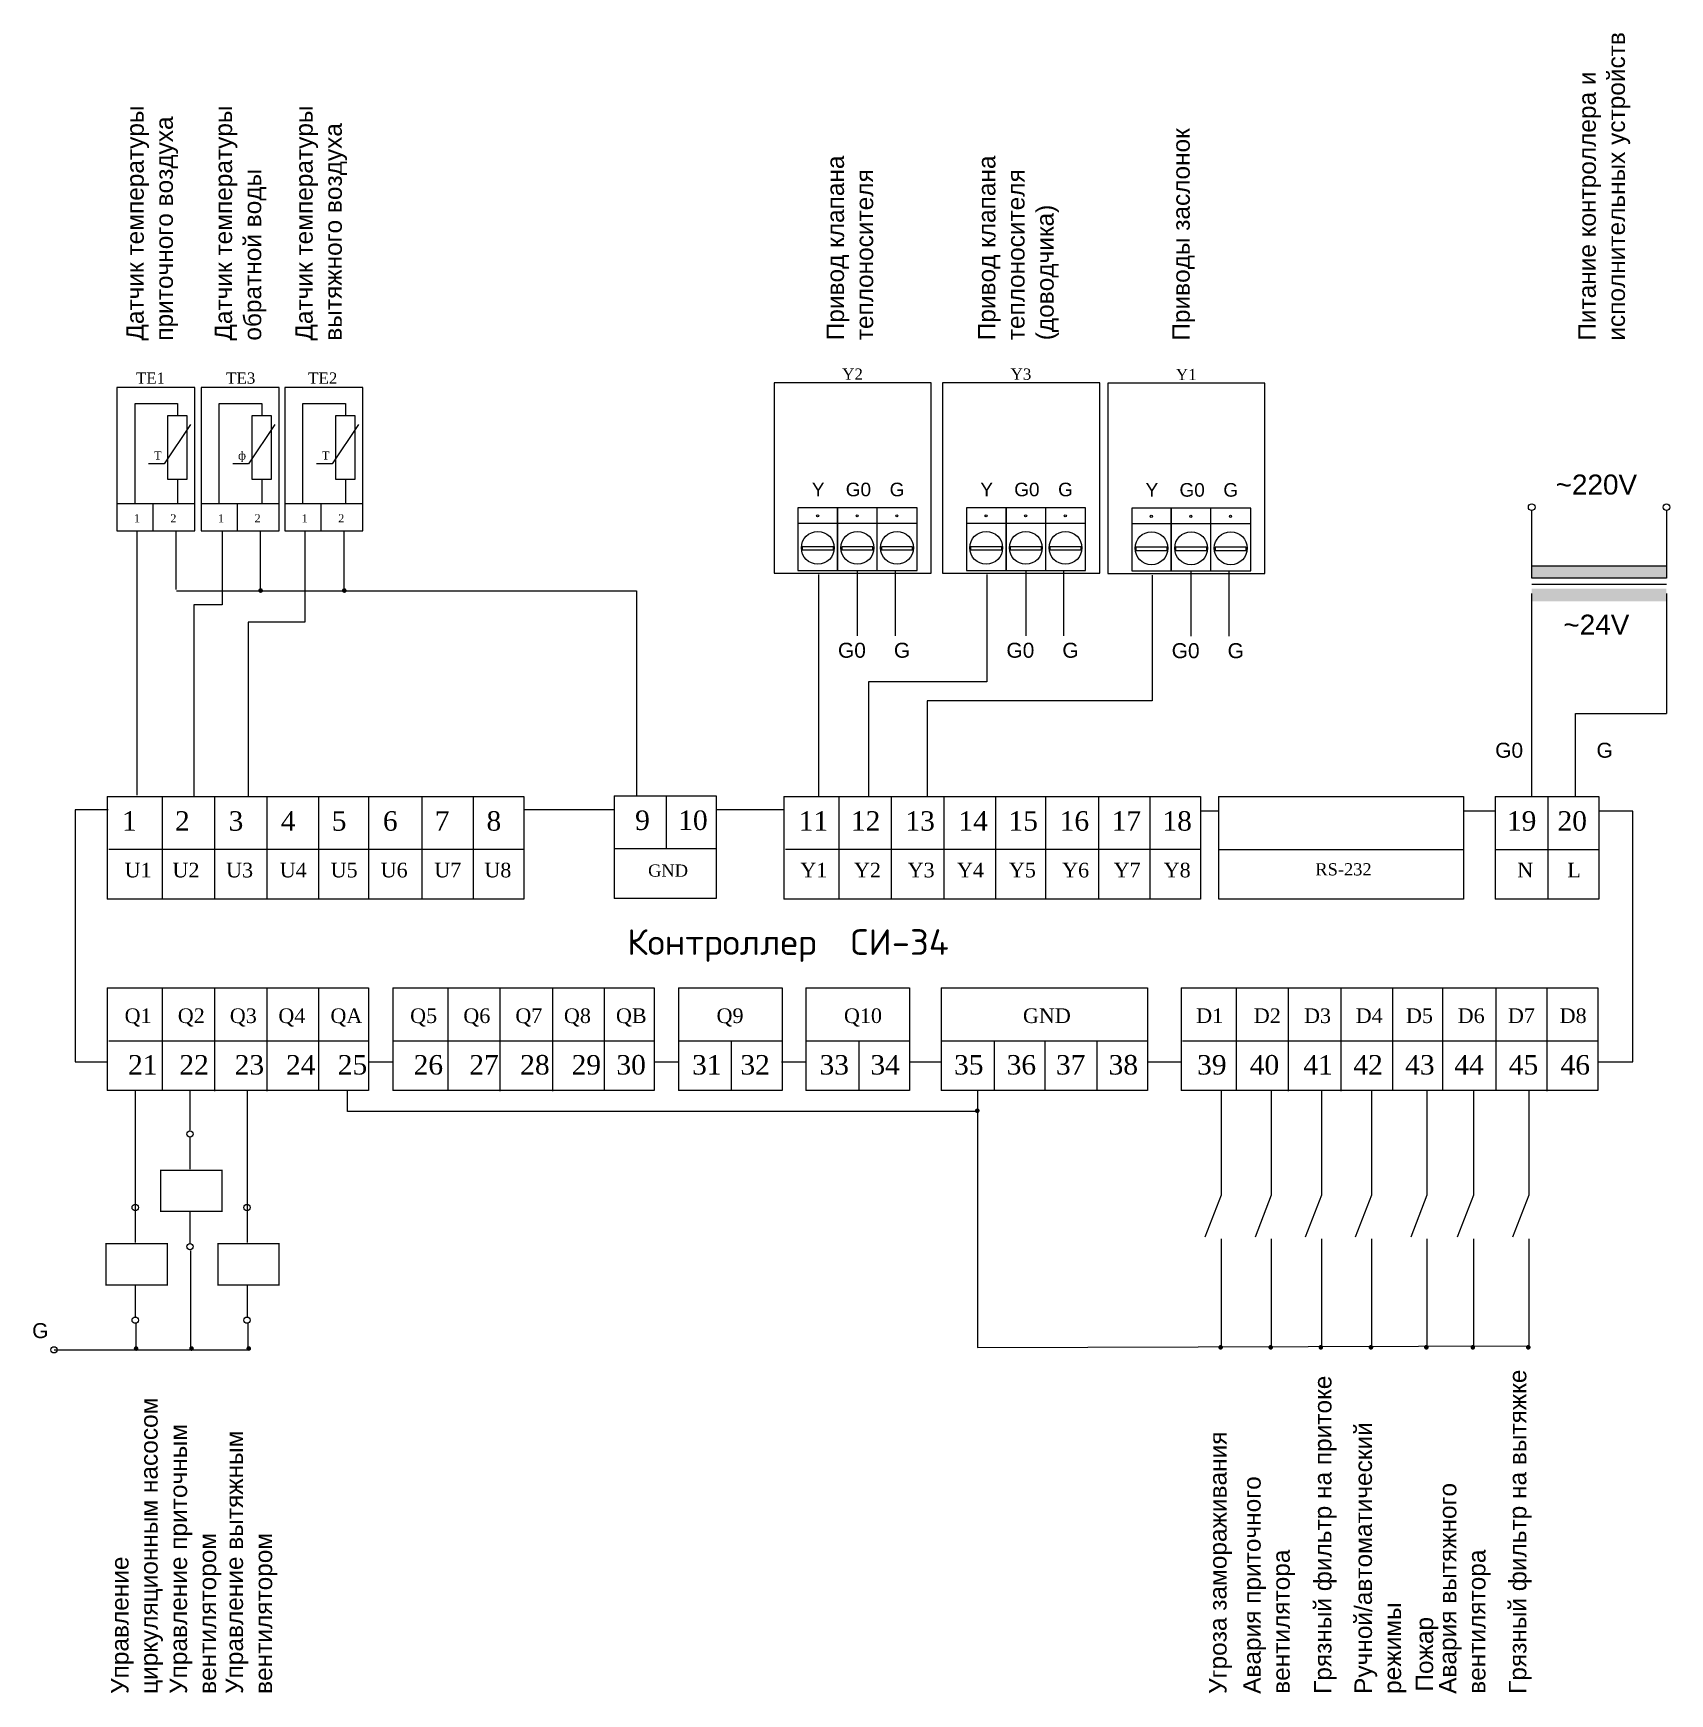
# Model space of a CAD drawing. Header units: millimetres. Extents: x -1101 to -445, y 76 to 741.
import ezdxf

# ---------------------------------------------------------------- set-up
doc = ezdxf.new("R2010")
doc.units = ezdxf.units.MM
doc.linetypes.add('DASHED2', pattern=[9.525, 6.35, -3.175])
doc.styles.add('ROMANT', font='romant', dxfattribs={"height": 2})
doc.styles.add('STYLE3', font='TIMES.TTF')

msp = doc.modelspace()

# ---------------------------------------------------------------- hatches: boundary and pattern name
for points in [[(-500.61, 527.44), (-446.63, 527.44), (-446.63, 522.47), (-500.61, 522.47)], [(-1008.79, 517.56, -1), (-1010.67, 517.56, -1)], [(-975.28, 517.56, -1), (-977.16, 517.56, -1)], [(-500.61, 518.27), (-446.63, 518.27), (-446.63, 513.3), (-500.61, 513.3)], [(-721.73, 309.23, -1), (-723.61, 309.23, -1)], [(-1058.67, 214, -1), (-1060.55, 214, -1)], [(-1036.47, 214, -1), (-1038.35, 214, -1)], [(-1013.56, 214.03, -1), (-1015.44, 214.03, -1)], [(-624.27, 214.51, -1), (-626.15, 214.51, -1)], [(-604.2, 214.51, -1), (-606.08, 214.51, -1)], [(-584.13, 214.51, -1), (-586.01, 214.51, -1)], [(-564.06, 214.51, -1), (-565.94, 214.51, -1)], [(-541.84, 214.51, -1), (-543.72, 214.51, -1)], [(-523.25, 214.51, -1), (-525.12, 214.51, -1)], [(-501.03, 214.51, -1), (-502.91, 214.51, -1)]]:
    msp.add_hatch(color=7).paths.add_polyline_path(points)

# ---------------------------------------------------------------- linework, layer by layer
at = {"linetype": 'Continuous'}
for p, q in [((-1060.03, 592.44), (-1042.96, 592.44)), ((-1060.03, 552.37), (-1060.03, 592.44)), ((-1042.96, 592.44), (-1042.96, 587.57)), ((-1026.3, 592.44), (-1009.23, 592.44)), ((-1026.3, 552.37), (-1026.3, 592.44)), ((-1009.23, 592.44), (-1009.23, 587.57)), ((-992.79, 552.37), (-992.79, 592.44)), ((-992.79, 592.44), (-975.72, 592.44)), ((-975.72, 592.44), (-975.72, 587.57)), ((-1037.81, 584.05), (-1048.38, 568.35)), ((-1004.08, 584.05), (-1014.65, 568.35)), ((-970.57, 584.05), (-981.14, 568.35)), ((-1048.38, 568.35), (-1054.61, 568.35)), ((-1014.65, 568.35), (-1020.88, 568.35)), ((-981.14, 568.35), (-987.37, 568.35)), ((-1042.96, 562.12), (-1042.96, 552.37)), ((-1009.23, 562.12), (-1009.23, 552.37)), ((-975.72, 562.12), (-975.72, 552.37)), ((-1067.34, 552.37), (-1036.19, 552.37)), ((-1052.71, 541.54), (-1052.71, 552.37)), ((-1033.62, 552.37), (-1002.46, 552.37)), ((-1018.99, 541.54), (-1018.99, 552.37)), ((-1000.1, 552.37), (-968.94, 552.37)), ((-985.47, 541.54), (-985.47, 552.37)), ((-1059.22, 435.56), (-1059.22, 541.54)), ((-1043.5, 517.99), (-1043.5, 541.54)), ((-1009.77, 517.99), (-1009.77, 541.54)), ((-976.26, 517.99), (-976.26, 541.54)), ((-1071.18, 435.07), (-904.31, 435.07)), ((-1071.18, 435.07), (-1071.18, 393.96)), ((-1049.14, 435.07), (-1049.14, 393.96)), ((-1028.24, 435.23), (-1028.24, 393.79)), ((-1007.2, 435.23), (-1007.2, 393.79)), ((-986.49, 435.24), (-986.49, 393.86)), ((-966.47, 435.23), (-966.47, 394.16)), ((-945.18, 435.23), (-945.18, 394.16)), ((-924.63, 434.86), (-924.63, 393.79)), ((-904.31, 435.07), (-904.31, 393.96)), ((-868.16, 435.36), (-827.23, 435.36)), ((-868.16, 435.36), (-868.16, 394.25)), ((-847.25, 435.52), (-847.25, 414.31)), ((-827.23, 435.36), (-827.23, 394.25)), ((-800.1, 435.07), (-633.23, 435.07)), ((-800.1, 435.07), (-800.1, 393.96)), ((-778.07, 435.07), (-778.07, 393.96)), ((-757.16, 435.23), (-757.16, 393.79)), ((-736.12, 435.23), (-736.12, 393.79)), ((-715.41, 435.24), (-715.41, 393.86)), ((-695.39, 435.23), (-695.39, 394.16)), ((-674.1, 435.23), (-674.1, 394.16)), ((-653.55, 434.86), (-653.55, 393.79)), ((-633.23, 435.07), (-633.23, 393.96)), ((-626.09, 435.07), (-527.9, 435.07)), ((-626.09, 435.07), (-626.09, 393.96)), ((-527.9, 435.07), (-527.9, 393.96)), ((-515.24, 435.07), (-473.78, 435.07)), ((-515.24, 435.07), (-515.24, 393.96)), ((-494.09, 435.07), (-494.09, 393.96)), ((-473.78, 435.07), (-473.78, 393.96)), ((-1084.08, 429.74), (-1084.08, 328.85)), ((-1070.81, 429.74), (-1084.08, 429.74)), ((-868.16, 429.74), (-904.29, 429.74)), ((-800.28, 429.74), (-826.88, 429.74)), ((-626.07, 429.18), (-633.07, 429.18)), ((-515.26, 429.18), (-527.89, 429.18)), ((-460.14, 429.18), (-473.65, 429.18)), ((-460.14, 328.85), (-460.14, 429.18)), ((-1070.55, 413.95), (-904.31, 413.95)), ((-868.16, 414.24), (-827.22, 414.27)), ((-799.48, 413.95), (-633.23, 413.95)), ((-626.09, 413.9), (-527.9, 413.9)), ((-515.31, 413.9), (-473.78, 413.9)), ((-1028.41, 393.96), (-1071.21, 393.96)), ((-904.31, 393.96), (-1027.89, 393.96)), ((-827.23, 394.25), (-868.16, 394.25)), ((-757.34, 393.96), (-800.14, 393.96)), ((-633.23, 393.96), (-756.81, 393.96)), ((-527.88, 393.96), (-625.95, 393.96)), ((-473.78, 393.96), (-515.24, 393.96)), ((-1071.18, 358.42), (-966.47, 358.42)), ((-1071.18, 358.42), (-1071.18, 317.31)), ((-1049.14, 358.42), (-1049.14, 317.31)), ((-1028.24, 358.58), (-1028.24, 317.14)), ((-1007.2, 358.58), (-1007.2, 317.14)), ((-986.49, 358.59), (-986.49, 317.21)), ((-966.47, 358.42), (-966.47, 317.31)), ((-956.8, 358.42), (-852.09, 358.42)), ((-956.8, 358.42), (-956.8, 317.31)), ((-934.77, 358.42), (-934.77, 317.31)), ((-913.86, 358.58), (-913.86, 317.14)), ((-892.82, 358.58), (-892.82, 317.14)), ((-872.11, 358.59), (-872.11, 317.21)), ((-852.09, 358.42), (-852.09, 317.31)), ((-842.35, 358.42), (-800.88, 358.42)), ((-842.35, 358.42), (-842.35, 317.31)), ((-800.88, 358.42), (-800.88, 317.31)), ((-791.3, 358.42), (-749.84, 358.42)), ((-791.3, 358.42), (-791.3, 317.31)), ((-749.84, 358.42), (-749.84, 317.31)), ((-737.08, 358.42), (-654.44, 358.42)), ((-737.08, 358.42), (-737.08, 317.31)), ((-654.44, 358.42), (-654.44, 317.31)), ((-641.04, 358.42), (-474.16, 358.42)), ((-641.04, 358.42), (-641.04, 317.31)), ((-619, 358.42), (-619, 317.31)), ((-598.09, 358.58), (-598.09, 317.14)), ((-577.05, 358.58), (-577.05, 317.14)), ((-556.34, 358.59), (-556.34, 317.21)), ((-536.33, 358.58), (-536.33, 317.51)), ((-515.03, 358.58), (-515.03, 317.51)), ((-494.48, 358.2), (-494.48, 317.14)), ((-474.16, 358.42), (-474.16, 317.31)), ((-1070.55, 337.3), (-966.47, 337.3)), ((-956.8, 337.3), (-852.09, 337.3)), ((-842.41, 337.24), (-800.88, 337.24)), ((-821.19, 337.28), (-821.19, 317.31)), ((-791.37, 337.24), (-749.84, 337.24)), ((-770.15, 337.28), (-770.15, 317.31)), ((-737.15, 337.24), (-654.44, 337.24)), ((-715.93, 337.28), (-715.93, 317.31)), ((-695.62, 337.2), (-695.62, 317.31)), ((-674.75, 337.28), (-674.75, 317.31)), ((-640.41, 337.3), (-474.16, 337.3)), ((-1084.08, 328.85), (-1071.4, 328.85)), ((-966.47, 328.85), (-956.8, 328.85)), ((-852.09, 328.85), (-842.43, 328.85)), ((-801.05, 328.85), (-791.38, 328.85)), ((-749.86, 328.85), (-737.06, 328.85)), ((-654.44, 328.85), (-640.95, 328.85)), ((-473.79, 328.85), (-460.14, 328.85)), ((-966.47, 317.31), (-1071.18, 317.31)), ((-852.09, 317.31), (-956.8, 317.31)), ((-800.88, 317.31), (-842.35, 317.31)), ((-749.84, 317.31), (-791.3, 317.31)), ((-654.44, 317.31), (-737.08, 317.31)), ((-598.27, 317.31), (-641.07, 317.31)), ((-474.16, 317.31), (-597.74, 317.31))]:
    msp.add_line(p, q, dxfattribs=at)
at = {"color": 7}
for p, q in [((-500.61, 524.5), (-500.61, 549.6)), ((-446.63, 549.6), (-446.63, 524.5)), ((-770.74, 525.5), (-770.74, 499.47)), ((-755.61, 525.5), (-755.61, 499.47)), ((-703.27, 525.5), (-703.27, 499.47)), ((-688.14, 525.5), (-688.14, 499.47)), ((-637.08, 525.34), (-637.08, 499.3)), ((-621.95, 525.34), (-621.95, 499.3)), ((-500.61, 520.17), (-446.63, 520.17)), ((-1043.4, 517.41), (-859.21, 517.41)), ((-859.21, 517.41), (-859.21, 435.12)), ((-500.61, 435.4), (-500.61, 516.44)), ((-446.63, 516.44), (-446.63, 468.31)), ((-483.1, 435.4), (-483.1, 468.31)), ((-483.1, 468.31), (-446.63, 468.31)), ((-1059.95, 317.35), (-1059.95, 261.87)), ((-1038.05, 317.35), (-1038.05, 301.49)), ((-1015.14, 317.35), (-1015.14, 261.87)), ((-975.01, 317.22), (-975.01, 308.93)), ((-722.63, 317.04), (-722.63, 214.48)), ((-624.99, 317.08), (-624.99, 275.5)), ((-604.92, 317.08), (-604.92, 275.5)), ((-584.85, 317.08), (-584.85, 275.5)), ((-564.78, 317.08), (-564.78, 275.5)), ((-542.56, 317.08), (-542.56, 275.5)), ((-523.97, 317.08), (-523.97, 275.5)), ((-501.75, 317.08), (-501.75, 275.5)), ((-624.99, 275.5), (-631.48, 258.63)), ((-604.92, 275.5), (-611.41, 258.63)), ((-584.85, 275.5), (-591.35, 258.63)), ((-564.78, 275.5), (-571.28, 258.63)), ((-542.56, 275.5), (-549.06, 258.63)), ((-523.97, 275.5), (-530.46, 258.63)), ((-501.75, 275.5), (-508.25, 258.63)), ((-1037.81, 253.28), (-1037.81, 214)), ((-624.99, 257.98), (-624.99, 215.13)), ((-604.92, 257.98), (-604.92, 215.13)), ((-584.85, 257.98), (-584.85, 215.13)), ((-564.78, 257.98), (-564.78, 215.13)), ((-542.56, 257.98), (-542.56, 215.13)), ((-523.97, 257.98), (-523.97, 215.13)), ((-501.75, 257.98), (-501.75, 215.13)), ((-1059.7, 224.43), (-1059.7, 214.03)), ((-1014.9, 224.43), (-1014.9, 214.03))]:
    msp.add_line(p, q, dxfattribs=at)
for p, q in [((-1025.2, 541.5), (-1025.2, 511.88)), ((-992.08, 541.5), (-992.08, 504.91)), ((-786.3, 523.95), (-786.3, 500.15)), ((-718.82, 523.95), (-718.82, 481.05)), ((-652.63, 523.78), (-652.63, 499.98)), ((-1025.2, 511.88), (-1036.53, 511.88)), ((-1036.53, 511.88), (-1036.53, 435.21)), ((-992.08, 504.91), (-1014.74, 504.91)), ((-1014.74, 504.91), (-1014.74, 435.21)), ((-786.3, 500.15), (-786.3, 435)), ((-652.63, 499.98), (-652.63, 473.39)), ((-718.82, 481.05), (-766.28, 481.05)), ((-766.28, 481.05), (-766.28, 435)), ((-652.63, 473.39), (-742.76, 473.39)), ((-742.76, 473.39), (-742.76, 435)), ((-722.96, 308.93), (-974.98, 308.93)), ((-1092.49, 213.51), (-1014.9, 213.54)), ((-722.63, 214.48), (-501.75, 215.13))]:
    msp.add_line(p, q)
at = {"linetype": 'Continuous'}
for points in [[(-1067.32, 541.42), (-1036.05, 541.42), (-1036.05, 598.87), (-1067.32, 598.87)], [(-1033.59, 541.42), (-1002.32, 541.42), (-1002.32, 598.87), (-1033.59, 598.87)], [(-1000.08, 541.42), (-968.81, 541.42), (-968.81, 598.87), (-1000.08, 598.87)], [(-1047.02, 562.12), (-1039.17, 562.12), (-1039.17, 587.57), (-1047.02, 587.57)], [(-1013.3, 562.12), (-1005.44, 562.12), (-1005.44, 587.57), (-1013.3, 587.57)], [(-979.78, 562.12), (-971.92, 562.12), (-971.92, 587.57), (-979.78, 587.57)]]:
    msp.add_lwpolyline(points, close=True, dxfattribs=at)
at = {"color": 7}
for points in [[(-804.07, 524.58), (-741.1, 524.58), (-741.1, 600.75), (-804.07, 600.75)], [(-736.6, 524.58), (-673.62, 524.58), (-673.62, 600.75), (-736.6, 600.75)], [(-670.41, 524.41), (-607.43, 524.41), (-607.43, 600.58), (-670.41, 600.58)], [(-500.61, 527.44), (-446.63, 527.44), (-446.63, 522.47), (-500.61, 522.47)]]:
    msp.add_lwpolyline(points, close=True, dxfattribs=at)
for points in [[(-778.63, 550.69), (-794.5, 550.69), (-794.5, 525.58), (-778.63, 525.58)], [(-746.78, 550.69), (-778.63, 550.69), (-778.63, 525.58), (-746.78, 525.58)], [(-711.15, 550.69), (-727.02, 550.69), (-727.02, 525.58), (-711.15, 525.58)], [(-679.31, 550.69), (-711.15, 550.69), (-711.15, 525.58), (-679.31, 525.58)], [(-644.96, 550.52), (-660.83, 550.52), (-660.83, 525.41), (-644.96, 525.41)], [(-613.11, 550.52), (-644.96, 550.52), (-644.96, 525.41), (-613.11, 525.41)], [(-778.63, 544.41), (-794.5, 544.41), (-794.5, 525.58), (-778.63, 525.58)], [(-711.15, 544.41), (-727.02, 544.41), (-727.02, 525.58), (-711.15, 525.58)], [(-644.96, 544.24), (-660.83, 544.24), (-660.83, 525.41), (-644.96, 525.41)], [(-780.31, 535.1), (-792.82, 535.1), (-792.82, 533.83), (-780.31, 533.83)], [(-764.45, 535.1), (-776.95, 535.1), (-776.95, 533.83), (-764.45, 533.83)], [(-748.58, 535.1), (-761.08, 535.1), (-761.08, 533.83), (-748.58, 533.83)], [(-712.84, 535.1), (-725.34, 535.1), (-725.34, 533.83), (-712.84, 533.83)], [(-696.97, 535.1), (-709.47, 535.1), (-709.47, 533.83), (-696.97, 533.83)], [(-681.1, 535.1), (-693.6, 535.1), (-693.6, 533.83), (-681.1, 533.83)], [(-646.65, 534.93), (-659.15, 534.93), (-659.15, 533.66), (-646.65, 533.66)], [(-630.78, 534.93), (-643.28, 534.93), (-643.28, 533.66), (-630.78, 533.66)], [(-614.91, 534.93), (-627.41, 534.93), (-627.41, 533.66), (-614.91, 533.66)]]:
    msp.add_lwpolyline(points, close=True)
for points in [[(-746.78, 544.41), (-778.63, 544.41), (-778.63, 525.58), (-762.76, 525.58), (-762.76, 550.68), (-762.76, 550.68)], [(-679.31, 544.41), (-711.15, 544.41), (-711.15, 525.58), (-695.28, 525.58), (-695.28, 550.68), (-695.28, 550.68)], [(-613.11, 544.24), (-644.96, 544.24), (-644.96, 525.41), (-629.09, 525.41), (-629.09, 550.51), (-629.09, 550.51)]]:
    msp.add_lwpolyline(points)
at = {"color": 7, "const_width": 0.526}
for points in [[(-1038.02, 285.81), (-1038.02, 298.64)], [(-1049.77, 268.93), (-1025.25, 268.93), (-1025.25, 285.4), (-1049.77, 285.4), (-1049.77, 268.93)], [(-1059.92, 256.39), (-1059.92, 269.22)], [(-1038.02, 268.91), (-1038.02, 256.08)], [(-1015.11, 256.39), (-1015.11, 269.22)], [(-1071.67, 239.52), (-1047.14, 239.52), (-1047.14, 255.99), (-1071.67, 255.99), (-1071.67, 239.52)], [(-1026.86, 239.52), (-1002.33, 239.52), (-1002.33, 255.99), (-1026.86, 255.99), (-1026.86, 239.52)], [(-1059.92, 239.5), (-1059.92, 226.67)], [(-1015.11, 239.5), (-1015.11, 226.67)]]:
    msp.add_lwpolyline(points, dxfattribs=at)
for centre, radius in [((-500.61, 550.94), 1.34), ((-446.63, 550.94), 1.34), ((-786.63, 547.47), 0.428), ((-770.79, 547.47), 0.428), ((-754.89, 547.47), 0.428), ((-719.15, 547.47), 0.428), ((-703.31, 547.47), 0.428), ((-687.42, 547.47), 0.428), ((-652.96, 547.3), 0.428), ((-637.12, 547.3), 0.428), ((-621.22, 547.3), 0.428), ((-786.56, 534.67), 6.58), ((-770.7, 534.67), 6.58), ((-754.83, 534.67), 6.58), ((-719.09, 534.67), 6.58), ((-703.22, 534.67), 6.58), ((-687.35, 534.67), 6.58), ((-652.9, 534.5), 6.58), ((-637.03, 534.5), 6.58), ((-621.16, 534.5), 6.58)]:
    msp.add_circle(centre, radius)
at = {"color": 7}
for centre in [(-1038.06, 299.91), (-1059.96, 270.49), (-1015.15, 270.49), (-1038.06, 254.81), (-1059.96, 225.39), (-1015.15, 225.39), (-1092.49, 213.51)]:
    msp.add_circle(centre, 1.26, dxfattribs=at)

# ---------------------------------------------------------------- texts
at = {"linetype": 'Continuous', "style": 'STYLE3'}
for s, height, p in [('1', 7.81, (-1065.26, 421.39)), ('2', 7.81, (-1044.03, 421.39)), ('3', 7.81, (-1022.55, 421.39)), ('4', 7.81, (-1001.63, 421.39)), ('5', 7.81, (-981.25, 421.39)), ('6', 7.81, (-960.75, 421.39)), ('7', 7.81, (-939.95, 421.39)), ('8', 7.81, (-919.26, 421.39)), ('9', 7.81, (-859.73, 421.68)), ('10', 7.81, (-842.46, 421.68)), ('11', 7.81, (-794.18, 421.39)), ('12', 7.81, (-773.3, 421.39)), ('13', 7.81, (-751.47, 421.39)), ('14', 7.81, (-730.21, 421.39)), ('15', 7.81, (-710.17, 421.39)), ('16', 7.81, (-689.67, 421.39)), ('17', 7.81, (-668.87, 421.39)), ('18', 7.81, (-648.52, 421.39)), ('19', 7.81, (-510.52, 421.39)), ('20', 7.81, (-490.26, 421.39)), ('U1', 5.857, (-1064.22, 402.69)), ('U2', 5.857, (-1045.05, 402.69)), ('U3', 5.857, (-1023.56, 402.69)), ('U4', 5.857, (-1002.06, 402.69)), ('U5', 5.857, (-981.7, 402.69)), ('U6', 5.857, (-961.66, 402.69)), ('U7', 5.857, (-940.17, 402.69)), ('U8', 5.857, (-920.13, 402.69)), ('GND', 4.881, (-854.52, 402.98)), ('Y1', 5.857, (-793.57, 402.69)), ('Y2', 5.857, (-772.08, 402.69)), ('Y3', 5.857, (-750.58, 402.69)), ('Y4', 5.857, (-730.82, 402.69)), ('Y5', 5.857, (-710.02, 402.69)), ('Y6', 5.857, (-688.69, 402.69)), ('Y7', 5.857, (-668.06, 402.69)), ('Y8', 5.857, (-648.02, 402.69)), ('RS-232', 4.881, (-587.26, 403.49)), ('N', 5.86, (-506.39, 402.69)), ('L', 5.86, (-486.35, 402.69)), ('Q1', 5.857, (-1064.22, 344.38)), ('Q2', 5.857, (-1042.92, 344.38)), ('Q3', 5.857, (-1022.08, 344.38)), ('Q4', 5.857, (-1002.63, 344.38)), ('QA', 5.857, (-981.78, 344.38)), ('Q5', 5.857, (-949.85, 344.38)), ('Q6', 5.857, (-928.54, 344.38)), ('Q7', 5.857, (-907.7, 344.38)), ('Q8', 5.857, (-888.25, 344.38)), ('QB', 5.857, (-867.41, 344.38)), ('Q9', 5.857, (-827.12, 344.38)), ('Q10', 5.857, (-776.08, 344.38)), ('GND', 5.857, (-704.38, 344.38)), ('D1', 5.857, (-634.99, 344.38)), ('D2', 5.857, (-611.91, 344.38)), ('D3', 5.857, (-591.79, 344.38)), ('D4', 5.857, (-571.08, 344.38)), ('D5', 5.857, (-550.96, 344.38)), ('D6', 5.857, (-530.25, 344.38)), ('D7', 5.857, (-510.13, 344.38)), ('D8', 5.857, (-489.42, 344.38)), ('21', 7.81, (-1062.82, 323.74)), ('22', 7.81, (-1042.28, 323.74)), ('23', 7.81, (-1020.13, 323.74)), ('24', 7.81, (-999.56, 323.74)), ('25', 7.81, (-978.83, 323.74)), ('26', 7.81, (-948.45, 323.74)), ('27', 7.81, (-926.17, 323.74)), ('28', 7.81, (-905.76, 323.74)), ('29', 7.81, (-885.18, 323.74)), ('30', 7.81, (-867.23, 323.74)), ('31', 7.81, (-836.9, 323.74)), ('32', 7.81, (-817.56, 323.74)), ('33', 7.81, (-785.86, 323.74)), ('34', 7.81, (-765.48, 323.74)), ('35', 7.81, (-731.98, 323.74)), ('36', 7.81, (-710.91, 323.74)), ('37', 7.81, (-691.16, 323.74)), ('38', 7.81, (-670.08, 323.74)), ('39', 7.81, (-634.62, 323.74)), ('40', 7.81, (-613.54, 323.74)), ('41', 7.81, (-592.05, 323.74)), ('42', 7.81, (-572.02, 323.74)), ('43', 7.81, (-551.29, 323.74)), ('44', 7.81, (-531.61, 323.74)), ('45', 7.81, (-509.77, 323.74)), ('46', 7.81, (-489.04, 323.74))]:
    msp.add_text(s, height=height, dxfattribs=at).set_placement(p)
at = {"style": 'ROMANT'}
msp.add_text('Контроллер  СИ-34', height=10.2745, dxfattribs=at).set_placement((-862.94, 371.66))
at = {"color": 7, "char_height": 7, "width": 124.5, "attachment_point": 4, "rotation": 90}
for s, insert in [('{\\fArial|b0|i0|c204|p34;Питание контроллера и исполнительных устройств}', (-471.54, 617.62)), ('{\\fArial|b0|i0|c204|p34;Датчик температуры приточного воздуха}', (-1053.16, 617.62)), ('{\\fArial|b0|i0|c204|p34;Датчик температуры обратной воды}', (-1017.78, 617.62)), ('{\\fArial|b0|i0|c204|p34;Датчик температуры\\fArial|b0|i0|c0|p34; \\fArial|b0|i0|c204|p34;вытяжного воздуха}', (-985.49, 617.62)), ('{\\fArial|b0|i0|c204|p34;Приводы заслонок}', (-640.01, 617.63)), ('{\\fArial|b0|i0|c204|p34;Привод клапана теплоносителя}', (-773.68, 617.8)), ('{\\fArial|b0|i0|c204|p34;Привод клапана теплоносителя (доводчика)}', (-706.2, 617.8)), ('{\\fArial|b0|i0|c204|p34;Грязный фильтр на притоке }', (-583.26, 75.73)), ('{\\fArial|b0|i0|c204|p34;Грязный фильтр на вытяжке}', (-505.2, 75.73)), ('{\\fArial|b0|i0|c204|p34;Управление циркуляционным насосом }', (-1059.26, 75.73)), ('{\\fArial|b0|i0|c204|p34;Управление приточным вентилятором}', (-1035.82, 75.73)), ('{\\fArial|b0|i0|c204|p34;Управление вытяжным вентилятором }', (-1013.4, 75.73)), ('{\\fArial|b0|i0|c204|p34;Угроза замораживания}', (-625.26, 75.73)), ('{\\fArial|b0|i0|c204|p34;Ручной/автоматический режимы }', (-561.2, 75.73)), ('{\\fArial|b0|i0|c204|p34;Авария приточного вентилятора }', (-605.78, 75.75)), ('{\\fArial|b0|i0|c204|p34;Авария вытяжного вентилятора }', (-527.4, 75.75)), ('{\\fArial|b0|i0|c204|p34;Пожар}', (-542.53, 76.66))]:
    msp.add_mtext(s, dxfattribs=dict(at, insert=insert))
at = {"linetype": 'DASHED2', "attachment_point": 2}
for s, insert, char_height, width in [('{\\fTimes New Roman|b0|i0|c0|p18;Y\\fTimes New Roman|b0|i0|c204|p18;2}', (-772.64, 606.48), 4.5, 22.1663), ('{\\fTimes New Roman|b0|i0|c0|p18;Y\\fTimes New Roman|b0|i0|c204|p18;3}', (-705.17, 606.48), 4.5, 22.1663), ('{\\fTimes New Roman|b0|i0|c0|p18;Y\\fTimes New Roman|b0|i0|c204|p18;1}', (-638.97, 606.32), 4.5, 22.1663), ('{\\fTimes New Roman|b0|i0|c204|p18;ТЕ\\fTimes New Roman|b0|i0|c0|p18;1}', (-1053.84, 604.89), 4.5, 22.1663), ('{\\fTimes New Roman|b0|i0|c204|p18;ТЕ\\fTimes New Roman|b0|i0|c0|p18;3}', (-1017.7, 604.89), 4.5, 22.1663), ('{\\fTimes New Roman|b0|i0|c204|p18;ТЕ2}', (-984.86, 604.89), 4.5, 22.1663), ('\\fTimes New Roman|b0|i0|c204|p18;Т', (-1050.91, 573.28), 3.2437, 10.2473), ('{\\fTimes New Roman|b0|i0|c204|p18;ф}', (-1017.18, 573.28), 3.2437, 10.2473), ('\\fTimes New Roman|b0|i0|c204|p18;Т', (-983.67, 573.28), 3.2437, 10.2473), ('\\fTimes New Roman|b0|i0|c204|p18;1', (-1059.31, 548.1), 3.2437, 10.2473), ('\\fTimes New Roman|b0|i0|c204|p18;2', (-1044.68, 548.1), 3.2437, 10.2473), ('\\fTimes New Roman|b0|i0|c204|p18;1', (-1025.58, 548.1), 3.2437, 10.2473), ('\\fTimes New Roman|b0|i0|c204|p18;2', (-1010.95, 548.1), 3.2437, 10.2473), ('\\fTimes New Roman|b0|i0|c204|p18;1', (-992.06, 548.1), 3.2437, 10.2473), ('\\fTimes New Roman|b0|i0|c204|p18;2', (-977.43, 548.1), 3.2437, 10.2473)]:
    msp.add_mtext(s, dxfattribs=dict(at, insert=insert, char_height=char_height, width=width))
at = {"color": 7, "attachment_point": 2}
for s, insert, char_height, width in [('{\\fArial|b0|i0|c0|p34;Y}', (-786.4, 560.75), 5.4407, 11.7044), ('{\\fArial|b0|i0|c0|p34;G0}', (-770.29, 560.75), 5.4407, 11.7044), ('{\\fArial|b0|i0|c0|p34;G}', (-754.82, 560.75), 5.4407, 11.7044), ('{\\fArial|b0|i0|c0|p34;Y}', (-718.92, 560.75), 5.4407, 11.7044), ('{\\fArial|b0|i0|c0|p34;G0}', (-702.81, 560.75), 5.4407, 11.7044), ('{\\fArial|b0|i0|c0|p34;G}', (-687.34, 560.75), 5.4407, 11.7044), ('{\\fArial|b0|i0|c0|p34;Y}', (-652.73, 560.59), 5.4407, 11.7044), ('{\\fArial|b0|i0|c0|p34;G0}', (-636.62, 560.59), 5.4407, 11.7044), ('{\\fArial|b0|i0|c0|p34;G}', (-621.15, 560.59), 5.4407, 11.7044), ('{\\fArial|b0|i0|c204|p34;~220V}', (-474.69, 564.01), 8, 53.724), ('{\\fArial|b0|i0|c204|p34;~2\\fArial|b0|i0|c0|p34;4\\fArial|b0|i0|c204|p34;V}', (-474.69, 507.91), 8, 53.724), ('{\\fArial|b0|i0|c0|p34;G0}', (-772.89, 496.65), 6, 17.4703), ('{\\fArial|b0|i0|c204|p34;G}', (-752.82, 496.65), 6, 17.4703), ('{\\fArial|b0|i0|c0|p34;G0}', (-705.41, 496.65), 6, 17.4703), ('{\\fArial|b0|i0|c204|p34;G}', (-685.35, 496.65), 6, 17.4703), ('{\\fArial|b0|i0|c0|p34;G0}', (-639.22, 496.48), 6, 17.4703), ('{\\fArial|b0|i0|c204|p34;G}', (-619.15, 496.48), 6, 17.4703), ('{\\fArial|b0|i0|c0|p34;G0}', (-509.64, 456.61), 6, 17.4703), ('{\\fArial|b0|i0|c204|p34;G}', (-471.39, 456.61), 6, 17.4703), ('{\\fArial|b0|i0|c204|p34;G}', (-1097.99, 224.2), 6, 17.4703)]:
    msp.add_mtext(s, dxfattribs=dict(at, insert=insert, char_height=char_height, width=width))

doc.saveas('drawing.dxf')
